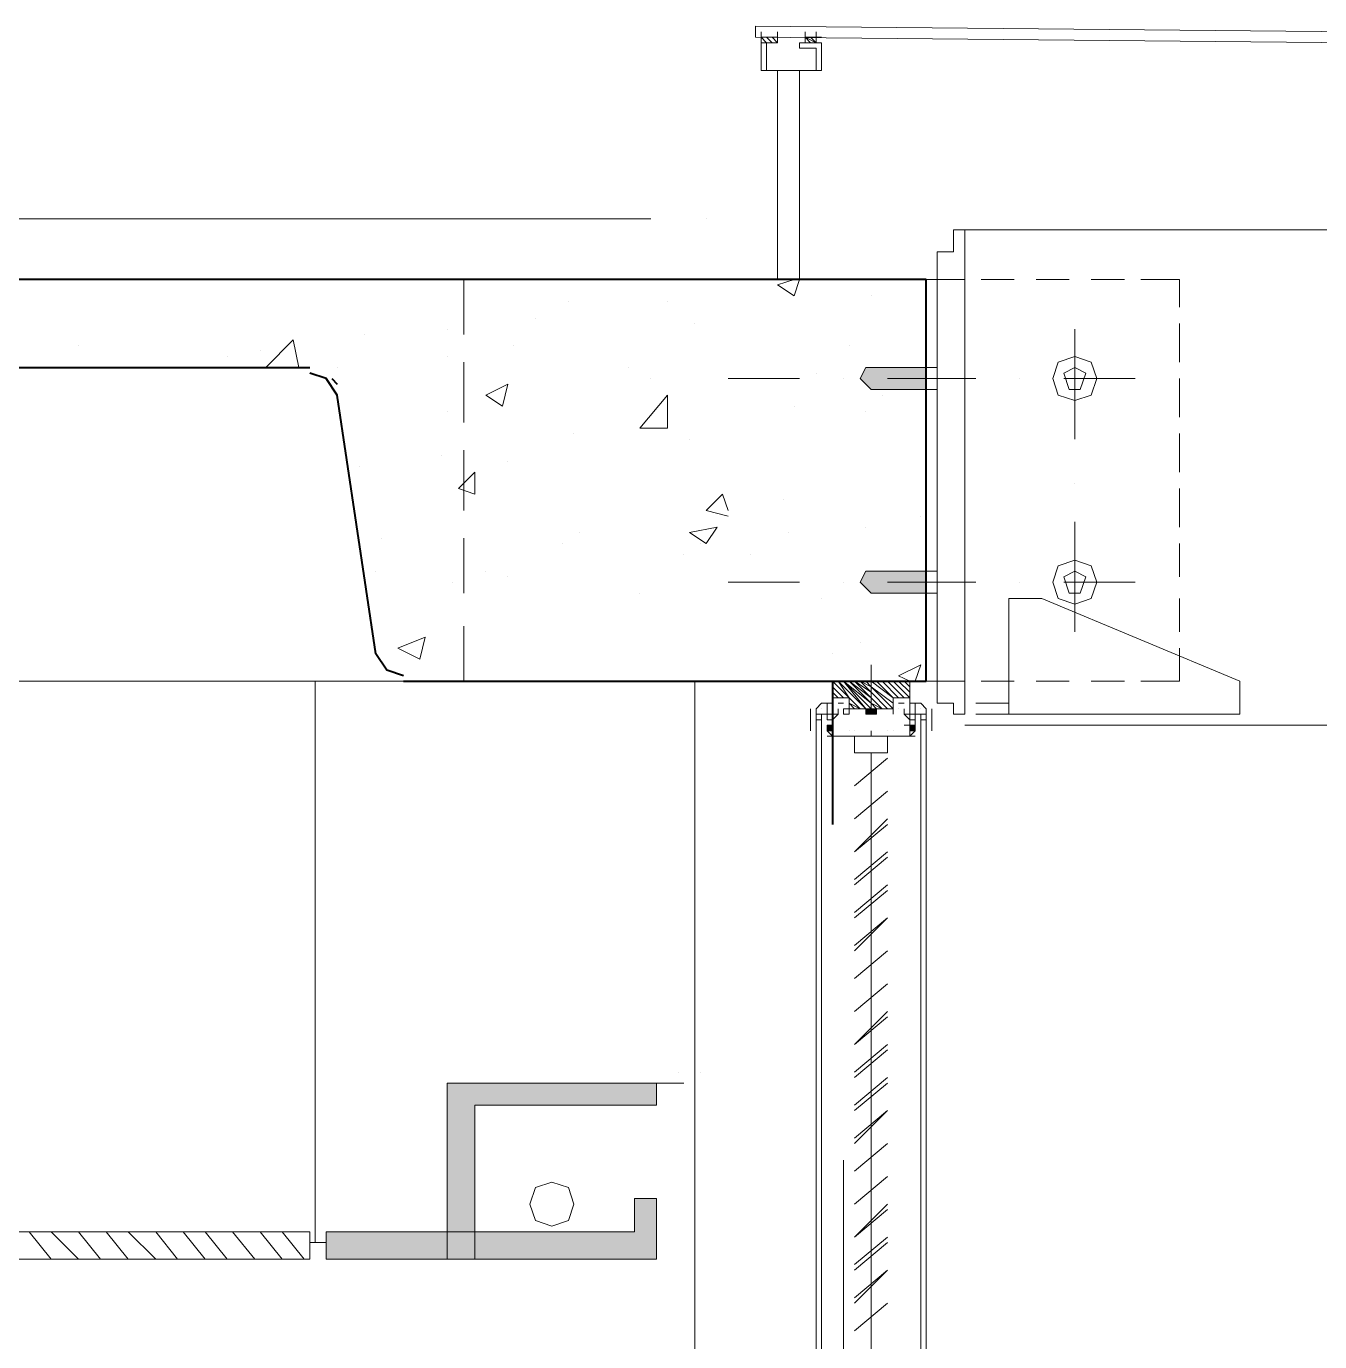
# Model space of a CAD drawing. Header units: millimetres. Extents: x 182 to 575, y -105 to 95.
# Drawn here: x 376.792 to 377.911, y 0.653 to 1.791 of the extents above; entities that cross this region are included whole.
import ezdxf

# ---------------------------------------------------------------- set-up
doc = ezdxf.new("R2010")
doc.units = ezdxf.units.MM
doc.header["$MEASUREMENT"] = 0
doc.layers.add('PDF_Geometry', color=7, linetype='Continuous')
doc.layers.add('PDF_Solid Fills', color=7, linetype='Continuous')

msp = doc.modelspace()

# ---------------------------------------------------------------- hatches: boundary and pattern name
at = {"layer": 'PDF_Solid Fills', "true_color": 0xdddddd, "transparency": 33554559}
for points in [[(377.5702, 1.4769), (377.5702, 1.496), (377.5179, 1.496), (377.5131, 1.4864), (377.5179, 1.4817), (377.5226, 1.4769)], [(377.5702, 1.3007), (377.5702, 1.3198), (377.5179, 1.3198), (377.5131, 1.3103), (377.5179, 1.3055), (377.5226, 1.3007)], [(377.4845, 1.1817), (377.4893, 1.1817), (377.4893, 1.1864), (377.4845, 1.1864)], [(377.556, 1.1817), (377.5607, 1.1817), (377.5607, 1.1864), (377.556, 1.1864)]]:
    msp.add_hatch(color=254, dxfattribs=at).paths.add_polyline_path(points)
at = {"layer": 'PDF_Solid Fills', "true_color": 0xb9b9b9, "transparency": 33554559}
msp.add_hatch(color=9, dxfattribs=at).paths.add_polyline_path([(377.5179, 1.196), (377.5274, 1.196), (377.5274, 1.2007), (377.5179, 1.2007)])
at = {"layer": 'PDF_Solid Fills', "true_color": 0xdddddd, "transparency": 33554559}
h = msp.add_hatch(color=254, dxfattribs=at)
h.paths.add_polyline_path([(377.4893, 1.1817), (377.4893, 1.1864), (377.4893, 1.1817)], flags=0)
h.paths.add_polyline_path([(377.4893, 1.1817), (377.4893, 1.1864), (377.4893, 1.1817)], flags=0)
h.paths.add_polyline_path([(377.4893, 1.1817), (377.4893, 1.1864), (377.4893, 1.1817)], flags=0)
h = msp.add_hatch(color=254, dxfattribs=at)
h.paths.add_polyline_path([(377.556, 1.1817), (377.556, 1.1817), (377.556, 1.1817)], flags=0)
h.paths.add_polyline_path([(377.556, 1.1817), (377.556, 1.1817), (377.556, 1.1817)], flags=0)
h.paths.add_polyline_path([(377.556, 1.1817), (377.556, 1.1817), (377.556, 1.1817)], flags=0)
h.paths.add_polyline_path([(377.556, 1.1817), (377.556, 1.1817), (377.556, 1.1817)], flags=0)
h.paths.add_polyline_path([(377.556, 1.1817), (377.556, 1.1864), (377.556, 1.1817)], flags=0)
h.paths.add_polyline_path([(377.556, 1.1817), (377.556, 1.1817), (377.556, 1.1817)], flags=0)
h.paths.add_polyline_path([(377.556, 1.1817), (377.556, 1.1817), (377.556, 1.1817)], flags=0)
h.paths.add_polyline_path([(377.556, 1.1817), (377.556, 1.1817), (377.556, 1.1817)], flags=0)
h.paths.add_polyline_path([(377.556, 1.1817), (377.556, 1.1817), (377.556, 1.1817)], flags=0)
h.paths.add_polyline_path([(377.556, 1.1817), (377.556, 1.1817), (377.556, 1.1817)], flags=0)
h.paths.add_polyline_path([(377.556, 1.1817), (377.556, 1.1817), (377.556, 1.1817)], flags=0)
h.paths.add_polyline_path([(377.556, 1.1817), (377.556, 1.1817), (377.556, 1.1817)], flags=0)
h.paths.add_polyline_path([(377.556, 1.1817), (377.556, 1.1817), (377.556, 1.1817)], flags=0)
h.paths.add_polyline_path([(377.556, 1.1817), (377.556, 1.1817), (377.556, 1.1817)], flags=0)
h.paths.add_polyline_path([(377.556, 1.1817), (377.556, 1.1817), (377.556, 1.1817)], flags=0)
h.paths.add_polyline_path([(377.556, 1.1817), (377.556, 1.1817), (377.556, 1.1817)], flags=0)
h.paths.add_polyline_path([(377.556, 1.1817), (377.556, 1.1817), (377.556, 1.1817)], flags=0)
h.paths.add_polyline_path([(377.556, 1.1817), (377.556, 1.1817), (377.556, 1.1817)], flags=0)
at = {"layer": 'PDF_Solid Fills', "transparency": 33554559}
msp.add_hatch(color=256, dxfattribs=at).paths.add_polyline_path([(377.0512, 0.7245), (377.3369, 0.7245), (377.3369, 0.7769), (377.3179, 0.7769), (377.3179, 0.7483), (377.1798, 0.7483), (377.1798, 0.8579), (377.3369, 0.8579), (377.3369, 0.8769), (377.1559, 0.8769), (377.1559, 0.7483), (377.0512, 0.7483)])

# ---------------------------------------------------------------- linework, layer by layer
at = {"layer": 'PDF_Geometry', "lineweight": 13}
for points in [[(382.4702, 1.7436), (377.4226, 1.7912), (377.4226, 1.7817), (382.475, 1.7341), (382.475, 1.7436)], [(377.4417, 1.7864), (377.4417, 1.7769), (377.4274, 1.7769), (377.4274, 1.7864)], [(377.4274, 1.7769), (377.4321, 1.7769), (377.4274, 1.7817), (377.4417, 1.7817), (377.4369, 1.7817), (377.4417, 1.7769)], [(377.4369, 1.7769), (377.4321, 1.7817)], [(377.4417, 1.7769), (377.4417, 1.7769)], [(377.4655, 1.7864), (377.4655, 1.7769), (377.4798, 1.7769)], [(377.4798, 1.7817), (377.4655, 1.7817)], [(377.4702, 1.7817), (377.475, 1.7769), (377.4655, 1.7817), (377.4702, 1.7769)], [(377.4655, 1.7769), (377.4655, 1.7769)], [(377.475, 1.7864), (377.475, 1.7769)], [(377.475, 1.7817), (377.475, 1.7817)], [(374.6179, 1.6245), (377.3321, 1.6245), (375.456, 1.6245)], [(377.3798, 1.6245), (377.3798, 1.6245)], [(377.6036, 1.615), (382.2131, 1.615)], [(377.2083, 1.5722), (377.1702, 1.5722), (377.1702, 1.5245)], [(377.2845, 1.5722), (377.2321, 1.5722)], [(377.3607, 1.5722), (377.3083, 1.5722)], [(377.4321, 1.5722), (377.3845, 1.5722)], [(377.5083, 1.5722), (377.4607, 1.5722)], [(377.5702, 1.5245), (377.5702, 1.5722), (377.5321, 1.5722)], [(377.5702, 1.5722), (377.6036, 1.5722)], [(377.6179, 1.5722), (377.6464, 1.5722)], [(377.6655, 1.5722), (377.694, 1.5722)], [(377.7131, 1.5722), (377.7417, 1.5722)], [(377.756, 1.5722), (377.7893, 1.5722), (377.7893, 1.5483)], [(377.6988, 1.5293), (377.6988, 1.4341)], [(377.7893, 1.5007), (377.7893, 1.5341)], [(377.1702, 1.5007), (377.1702, 1.4483)], [(377.5798, 1.496), (377.5226, 1.496), (377.5179, 1.496), (377.5131, 1.4864), (377.5179, 1.4817), (377.5226, 1.4769), (377.5798, 1.4769)], [(377.5702, 1.4483), (377.5702, 1.5007)], [(377.4607, 1.4864), (377.3988, 1.4864)], [(377.4988, 1.4864), (377.4988, 1.4864)], [(377.6131, 1.4864), (377.5369, 1.4864)], [(377.6512, 1.4864), (377.6512, 1.4864)], [(377.7512, 1.4864), (377.6893, 1.4864)], [(377.6988, 1.4864), (377.6988, 1.4864)], [(377.7893, 1.4531), (377.7893, 1.4864)], [(377.7893, 1.4055), (377.7893, 1.4388)], [(377.1702, 1.4245), (377.1702, 1.3722)], [(377.5702, 1.3722), (377.5702, 1.4245)], [(377.6988, 1.396), (377.6988, 1.396)], [(377.7893, 1.3579), (377.7893, 1.3912)], [(377.6988, 1.3626), (377.6988, 1.2674)], [(377.1702, 1.3483), (377.1702, 1.3007)], [(377.5702, 1.3007), (377.5702, 1.3483)], [(377.7893, 1.315), (377.7893, 1.3436)], [(377.4607, 1.3103), (377.3988, 1.3103)], [(377.4988, 1.3103), (377.4988, 1.3103)], [(377.4988, 1.3103), (377.4988, 1.3103)], [(377.5798, 1.3007), (377.5226, 1.3007), (377.5179, 1.3055), (377.5131, 1.3103), (377.5179, 1.3198), (377.5226, 1.3198), (377.5798, 1.3198)], [(377.6131, 1.3103), (377.5369, 1.3103)], [(377.6512, 1.3103), (377.6512, 1.3103)], [(377.7512, 1.3103), (377.6893, 1.3103)], [(377.7893, 1.2674), (377.7893, 1.296)], [(377.1702, 1.2722), (377.1702, 1.2245), (377.2083, 1.2245)], [(377.5321, 1.2245), (377.5702, 1.2245), (377.5702, 1.2722)], [(377.756, 1.2245), (377.7893, 1.2245), (377.7893, 1.2531)], [(364.8702, 1.2245), (377.3179, 1.2245)], [(377.0417, 0.7388), (377.0417, 1.2245)], [(377.3702, 1.2245), (377.3702, -2.4278)], [(377.3845, 1.2245), (377.4321, 1.2245)], [(377.4607, 1.2245), (377.5083, 1.2245)], [(377.5702, 1.2245), (377.6036, 1.2245)], [(377.6179, 1.2245), (377.6464, 1.2245)], [(377.6655, 1.2245), (377.694, 1.2245)], [(377.7131, 1.2245), (377.7417, 1.2245)], [(382.2131, 1.1864), (377.6036, 1.1864)], [(377.2321, 0.8769), (377.2845, 0.8769)], [(377.3083, 0.8769), (377.3607, 0.8769)], [(377.4988, -0.1897), (377.4988, 0.8103)], [(376.8131, 0.7245), (376.794, 0.7483)], [(376.8369, 0.7245), (376.8131, 0.7483)], [(376.856, 0.7245), (376.8369, 0.7483)], [(376.8798, 0.7245), (376.8607, 0.7483)], [(376.9036, 0.7245), (376.8798, 0.7483)], [(376.9226, 0.7245), (376.9036, 0.7483)], [(376.9464, 0.7245), (376.9274, 0.7483)], [(376.9655, 0.7245), (376.9464, 0.7483)], [(376.9893, 0.7245), (376.9702, 0.7483)], [(377.0131, 0.7245), (376.994, 0.7483)], [(377.0321, 0.7245), (377.0131, 0.7483)], [(377.0369, 0.7245), (377.0369, 0.7483)], [(377.0512, 0.7245), (377.0512, 0.7483)], [(377.0512, 0.7388), (377.0369, 0.7388)]]:
    msp.add_lwpolyline(points, dxfattribs=at)
for points in [[(377.4607, 1.7722), (377.475, 1.7722), (377.475, 1.7531), (377.4321, 1.7531), (377.4321, 1.7769), (377.4417, 1.7769), (377.4274, 1.7769), (377.4274, 1.7531), (377.4798, 1.7531), (377.4798, 1.7769), (377.4607, 1.7769)], [(377.4607, 1.7531), (377.4417, 1.7531), (377.4417, 1.5722), (377.4607, 1.5722)], [(377.6988, 1.5055), (377.6845, 1.5007), (377.6798, 1.4864), (377.6845, 1.4722), (377.6988, 1.4674), (377.7131, 1.4722), (377.7179, 1.4864), (377.7131, 1.5007)], [(377.6988, 1.496), (377.6893, 1.4912), (377.694, 1.4769), (377.7036, 1.4769), (377.7083, 1.4912)], [(377.6988, 1.3293), (377.6845, 1.3245), (377.6798, 1.3103), (377.6845, 1.296), (377.6988, 1.2912), (377.7131, 1.296), (377.7179, 1.3103), (377.7131, 1.3245)], [(377.6988, 1.3198), (377.6893, 1.315), (377.694, 1.3007), (377.7036, 1.3007), (377.7083, 1.315)], [(377.475, 1.1912), (377.4798, 1.1912), (377.4798, 0.6103), (377.475, 0.6103)], [(377.5702, 1.1912), (377.5655, 1.1912), (377.5655, 0.6103), (377.5702, 0.6103)], [(377.1559, 0.7245), (377.1559, 0.8769), (377.3369, 0.8769), (377.3369, 0.8579), (377.1798, 0.8579), (377.1798, 0.7483), (377.3179, 0.7483), (377.3179, 0.7769), (377.3369, 0.7769), (377.3369, 0.7245)], [(377.2464, 0.7912), (377.2321, 0.7864), (377.2274, 0.7722), (377.2321, 0.7579), (377.2464, 0.7531), (377.2607, 0.7579), (377.2655, 0.7722), (377.2607, 0.7864)], [(377.0369, 0.7483), (376.4274, 0.7483), (376.4274, 0.7245), (377.0369, 0.7245)], [(377.0512, 0.7245), (377.1798, 0.7245), (377.1798, 0.7483), (377.0512, 0.7483)]]:
    msp.add_lwpolyline(points, close=True, dxfattribs=at)
at = {"layer": 'PDF_Geometry', "lineweight": 20}
for points in [[(377.594, 1.615), (377.594, 1.596), (377.5798, 1.596), (377.5798, 1.2055), (377.594, 1.2055), (377.594, 1.196), (377.6036, 1.196), (377.6036, 1.615)], [(377.6702, 1.296), (377.6417, 1.296), (377.6417, 1.196), (377.8417, 1.196), (377.8417, 1.2245)], [(377.5369, 1.1769), (377.5369, 1.1626), (377.5083, 1.1626), (377.5083, 1.1769)], [(377.5369, 1.1579), (377.5083, 1.1341)], [(377.5369, 1.1293), (377.5083, 1.1055)], [(377.5369, 0.9912), (377.5083, 0.9674)], [(377.5369, 0.9626), (377.5083, 0.9388)], [(377.5369, 0.8245), (377.5083, 0.8007)], [(377.5369, 0.796), (377.5083, 0.7722)], [(377.5369, 0.6864), (377.5083, 0.6626)]]:
    msp.add_lwpolyline(points, close=True, dxfattribs=at)
at = {"layer": 'PDF_Geometry', "lineweight": 40}
for points in [[(377.1179, 1.2245), (377.5702, 1.2245), (377.5702, 1.5722), (364.8464, 1.5722), (364.4702, 1.5722), (364.4702, 1.2245), (364.8464, 1.2245), (364.9179, 1.2245)], [(377.475, 1.5722), (376.475, 1.5722), (375.456, 1.5722)], [(376.4798, 1.496), (376.475, 1.496), (377.0369, 1.496)], [(377.1179, 1.2293), (377.1036, 1.2341), (377.094, 1.2483), (377.0607, 1.4722), (377.0512, 1.4864), (377.0369, 1.4912)], [(377.056, 1.4864), (377.0607, 1.4817)], [(377.4893, 1.2245), (377.4893, 1.1007)]]:
    msp.add_lwpolyline(points, dxfattribs=at)
at = {"layer": 'PDF_Geometry', "lineweight": 0}
for points in [[(376.9131, 1.5722), (376.9131, 1.5722)], [(377.4607, 1.5722), (377.456, 1.5579), (377.4417, 1.5674), (377.456, 1.5722)], [(377.2607, 1.5531), (377.2607, 1.5531)], [(377.3464, 1.5531), (377.3464, 1.5531)], [(377.5226, 1.5579), (377.5226, 1.5579)], [(377.2321, 1.5388), (377.2321, 1.5388)], [(377.1559, 1.5293), (377.1559, 1.5293)], [(377.3702, 1.5341), (377.3702, 1.5341)], [(376.8369, 1.515), (376.8369, 1.515)], [(377.0083, 1.496), (376.9988, 1.496), (377.0226, 1.5198), (377.0274, 1.496)], [(377.0845, 1.5245), (377.0845, 1.5245)], [(377.2131, 1.515), (377.2131, 1.515)], [(377.5036, 1.515), (377.5036, 1.515)], [(376.9655, 1.5055), (376.9655, 1.5055)], [(376.994, 1.5103), (376.994, 1.5103)], [(377.1559, 1.5055), (377.1559, 1.5055)], [(377.0607, 1.496), (377.0607, 1.496)], [(377.3131, 1.496), (377.3131, 1.496)], [(377.475, 1.4912), (377.475, 1.4912)], [(377.3321, 1.4864), (377.3321, 1.4864)], [(377.5321, 1.4722), (377.5321, 1.4722)], [(377.1559, 1.4579), (377.1559, 1.4579)], [(377.456, 1.4626), (377.456, 1.4626)], [(377.5179, 1.4579), (377.5179, 1.4579)], [(377.2655, 1.4388), (377.2655, 1.4388)], [(377.3655, 1.4341), (377.3655, 1.4341)], [(377.1512, 1.4198), (377.1512, 1.4198)], [(377.2083, 1.415), (377.2083, 1.415)], [(377.0798, 1.4103), (377.0798, 1.4103)], [(377.3988, 1.3674), (377.3798, 1.3722), (377.394, 1.3864), (377.3988, 1.3722)], [(377.4464, 1.3817), (377.4464, 1.3817)], [(377.5655, 1.3674), (377.5655, 1.3674)], [(377.5179, 1.3579), (377.5179, 1.3579)], [(377.0988, 1.3483), (377.0988, 1.3483)], [(377.256, 1.3436), (377.256, 1.3436)], [(377.2702, 1.3531), (377.2702, 1.3531)], [(377.375, 1.3436), (377.375, 1.3436)], [(377.4512, 1.3531), (377.4512, 1.3531)], [(377.3607, 1.3341), (377.3607, 1.3341)], [(377.4179, 1.3341), (377.4179, 1.3341)], [(377.094, 1.3198), (377.094, 1.3198)], [(377.1607, 1.3103), (377.1607, 1.3103)], [(377.1893, 1.3198), (377.1893, 1.3198)], [(377.2083, 1.315), (377.2083, 1.315)], [(377.3226, 1.3007), (377.3226, 1.3007)], [(377.4798, 1.296), (377.4798, 1.296)], [(377.5131, 1.2579), (377.5131, 1.2579)], [(377.4893, 1.2483), (377.4893, 1.2483)], [(377.556, 1.2245), (377.5464, 1.2293), (377.5655, 1.2388), (377.5607, 1.2245)], [(377.2988, 0.8769), (377.2988, 0.8769)], [(377.356, 0.8864), (377.356, 0.8864)], [(377.375, 0.8864), (377.375, 0.8864)]]:
    msp.add_lwpolyline(points, dxfattribs=at)
at = {"layer": 'PDF_Geometry', "color": 254, "lineweight": 13, "true_color": 0xdddddd}
for points in [[(377.5321, 1.496), (377.5226, 1.496), (377.5321, 1.496)], [(377.5321, 1.3198), (377.5226, 1.3198), (377.5321, 1.3198)]]:
    msp.add_lwpolyline(points, close=True, dxfattribs=at)
at = {"layer": 'PDF_Geometry', "lineweight": 0}
for points in [[(377.2083, 1.4817), (377.2036, 1.4626), (377.1893, 1.4722)], [(377.3464, 1.4436), (377.3226, 1.4436), (377.3464, 1.4722)], [(377.1798, 1.4055), (377.1798, 1.3864), (377.1655, 1.3912)], [(377.3893, 1.3579), (377.3798, 1.3436), (377.3655, 1.3531)], [(377.1369, 1.2626), (377.1321, 1.2436), (377.1131, 1.2531)]]:
    msp.add_lwpolyline(points, close=True, dxfattribs=at)
at = {"layer": 'PDF_Geometry', "color": 8, "lineweight": 13, "true_color": 0x808080}
for points in [[(377.5226, 1.2388), (377.5226, 1.2007), (377.5226, 1.2388)], [(377.5226, 1.2388), (377.5226, 1.2007), (377.5226, 1.2388)], [(377.5226, 1.2388), (377.5226, 1.2388)], [(377.5226, 1.2388), (377.5226, 1.2388)], [(377.5226, 1.2341), (377.5226, 1.2341)], [(377.5226, 1.2341), (377.5226, 1.2341)], [(377.5226, 1.2293), (377.5226, 1.2293)], [(377.5226, 1.2293), (377.5226, 1.2293)], [(377.4893, 1.2245), (377.5036, 1.2103)], [(377.4988, 1.2245), (377.5179, 1.2007), (377.494, 1.2245), (377.5179, 1.2007), (377.5179, 1.196), (377.5226, 1.196), (377.5274, 1.196), (377.5274, 1.2007)], [(377.5512, 1.2245), (377.5226, 1.2245), (377.494, 1.2245), (377.5036, 1.2103), (377.5131, 1.2007), (377.5036, 1.2055), (377.5083, 1.2007), (377.5036, 1.2055)], [(377.5321, 1.2007), (377.5226, 1.2103), (377.5036, 1.2245), (377.5226, 1.2055), (377.5274, 1.2007), (377.5226, 1.2007), (377.4988, 1.2245), (377.5226, 1.2055), (377.5321, 1.2007), (377.5226, 1.2103), (377.5083, 1.2245), (377.5226, 1.215), (377.5369, 1.2007), (377.5226, 1.215), (377.5131, 1.2245), (377.5226, 1.2198), (377.5417, 1.2055), (377.5226, 1.2198), (377.5179, 1.2245), (377.5226, 1.2245), (377.5417, 1.2103)], [(377.5417, 1.2007), (377.5226, 1.2198), (377.5179, 1.2245)], [(377.5226, 1.2245), (377.5226, 1.2245)], [(377.5226, 1.2245), (377.5226, 1.2245)], [(377.5226, 1.2198), (377.5226, 1.2198)], [(377.5226, 1.2198), (377.5226, 1.2198)], [(377.5226, 1.2198), (377.5226, 1.2198)], [(377.5274, 1.2245), (377.5417, 1.2103), (377.5274, 1.2245)], [(377.5321, 1.2245), (377.5464, 1.2103), (377.5321, 1.2245), (377.5464, 1.2103)], [(377.5369, 1.2245), (377.5512, 1.2103), (377.5369, 1.2245)], [(377.5417, 1.2245), (377.556, 1.2103), (377.5417, 1.2245)], [(377.5464, 1.2245), (377.556, 1.215), (377.5464, 1.2245)], [(377.5512, 1.2245), (377.556, 1.2198), (377.5512, 1.2245)], [(377.556, 1.2245), (377.556, 1.2198)], [(377.4893, 1.215), (377.494, 1.2103)], [(377.4893, 1.215), (377.494, 1.2103), (377.4893, 1.215)], [(377.4893, 1.2103), (377.4893, 1.2103)], [(377.5226, 1.215), (377.5226, 1.215)], [(377.5226, 1.215), (377.5226, 1.215)], [(377.5226, 1.2103), (377.5226, 1.2103)], [(377.5226, 1.2103), (377.5226, 1.2103)], [(377.4702, 1.2007), (377.4702, 1.1817)], [(377.4798, 1.1864), (377.4798, 1.196), (377.4845, 1.196), (377.4845, 1.1912), (377.4893, 1.1912), (377.4893, 1.196), (377.4845, 1.196), (377.4845, 1.2055), (377.4893, 1.2055), (377.4798, 1.2055), (377.475, 1.2007), (377.475, 1.196), (377.4845, 1.196), (377.4845, 1.2055), (377.4798, 1.2055)], [(377.475, 1.1817), (377.475, 1.196), (377.4798, 1.196), (377.4798, 1.1817)], [(377.4798, 1.2007), (377.4798, 1.2007)], [(377.4845, 1.196), (377.4845, 1.196)], [(377.4893, 1.196), (377.494, 1.196), (377.494, 1.2007), (377.494, 1.196), (377.4893, 1.1912), (377.4893, 1.1864)], [(377.494, 1.2055), (377.4988, 1.2055)], [(377.4988, 1.2007), (377.4988, 1.2007)], [(377.5036, 1.2007), (377.5036, 1.2007)], [(377.5179, 1.2007), (377.5179, 1.2007)], [(377.5226, 1.2055), (377.5226, 1.2055)], [(377.5226, 1.2055), (377.5226, 1.2055)], [(377.5226, 1.2007), (377.5226, 1.2007)], [(377.5226, 1.2007), (377.5226, 1.2007)], [(377.5226, 1.2007), (377.5226, 1.2007)], [(377.5512, 1.2055), (377.5464, 1.2055)], [(377.5464, 1.2007), (377.5464, 1.2007)], [(377.5464, 1.2007), (377.5464, 1.2007)], [(377.556, 1.196), (377.5512, 1.196), (377.5512, 1.2007), (377.5512, 1.196), (377.556, 1.1912), (377.556, 1.1864)], [(377.556, 1.1817), (377.556, 1.1912), (377.556, 1.1864), (377.5607, 1.1864), (377.5607, 1.196), (377.5607, 1.1912), (377.556, 1.1912), (377.556, 1.196), (377.5607, 1.196), (377.5607, 1.2055), (377.556, 1.2055), (377.5655, 1.2055), (377.5702, 1.2007), (377.5702, 1.196), (377.5607, 1.196), (377.5607, 1.2055), (377.5655, 1.2055)], [(377.5607, 1.196), (377.5607, 1.196)], [(377.5655, 1.2007), (377.5655, 1.2007)], [(377.5702, 1.1817), (377.5702, 1.196), (377.5655, 1.196), (377.5655, 1.1817)], [(377.575, 1.2007), (377.575, 1.1817)], [(377.4798, 1.1864), (377.4798, 1.1864)], [(377.4893, 1.1817), (377.4893, 1.1912), (377.4893, 1.1864), (377.4893, 1.1817), (377.4845, 1.1817), (377.4893, 1.1769), (377.4845, 1.1817)], [(377.4893, 1.1912), (377.4893, 1.1864), (377.4845, 1.1864)], [(377.556, 1.1912), (377.556, 1.1864), (377.5512, 1.1864), (377.556, 1.1864), (377.556, 1.1817), (377.5607, 1.1817)], [(377.5655, 1.1864), (377.5655, 1.1864)], [(377.4798, 1.1817), (377.4798, 1.1817)], [(377.4798, 1.1817), (377.4798, 1.1817)], [(377.5131, 1.1769), (377.5226, 1.1769), (377.5321, 1.1769), (377.5369, 1.1769), (377.5321, 1.1769), (377.5369, 1.1769), (377.5321, 1.1769), (377.5226, 1.1769), (377.5226, 1.1817), (377.5226, 1.1769), (377.5226, 1.1817), (377.5226, 1.1769), (377.5226, 1.1817), (377.5226, 1.1769), (377.5131, 1.1769), (377.5083, 1.1769), (377.5036, 1.1769), (377.4893, 1.1769), (377.4845, 1.1769), (377.5036, 1.1769)], [(377.4893, 1.1817), (377.4893, 1.1769), (377.4893, 1.1817)], [(377.4893, 1.1817), (377.4893, 1.1817)], [(377.5036, 1.1817), (377.5036, 1.1817)], [(377.5036, 1.1769), (377.5036, 1.1769)], [(377.5036, 1.1769), (377.5036, 1.1769)], [(377.5036, 1.1769), (377.5036, 1.1769)], [(377.5036, 1.1769), (377.5036, 1.1769)], [(377.5036, 1.1769), (377.5036, 1.1769)], [(377.5083, 1.1817), (377.5083, 1.1817)], [(377.5083, 1.1769), (377.5083, 1.1769)], [(377.5083, 1.1769), (377.5083, 1.1769)], [(377.5083, 1.1769), (377.5083, 1.1769)], [(377.5083, 1.1769), (377.5083, 1.1769)], [(377.5369, 1.1817), (377.5369, 1.1817)], [(377.5369, 1.1769), (377.5369, 1.1769)], [(377.5369, 1.1769), (377.5369, 1.1769)], [(377.5369, 1.1769), (377.5369, 1.1769)], [(377.5369, 1.1769), (377.5369, 1.1769)], [(377.5369, 1.1769), (377.5369, 1.1769)], [(377.5417, 1.1769), (377.556, 1.1769), (377.5607, 1.1769), (377.5369, 1.1769)], [(377.5417, 1.1817), (377.5417, 1.1817)], [(377.5417, 1.1769), (377.5417, 1.1769)], [(377.5417, 1.1769), (377.5417, 1.1769)], [(377.5417, 1.1769), (377.5417, 1.1769)], [(377.556, 1.1817), (377.556, 1.1769), (377.556, 1.1817)], [(377.5607, 1.1817), (377.5607, 1.1817)]]:
    msp.add_lwpolyline(points, dxfattribs=at)
for points in [[(377.5226, 1.2007), (377.5036, 1.2007), (377.5036, 1.196), (377.4988, 1.196), (377.4988, 1.2007), (377.5036, 1.2007), (377.5036, 1.2103), (377.4893, 1.2103), (377.4893, 1.196), (377.494, 1.196), (377.4893, 1.196), (377.4893, 1.2245), (377.494, 1.2245), (377.4893, 1.2245), (377.4893, 1.2103), (377.5036, 1.2103), (377.5036, 1.2007), (377.5226, 1.2007), (377.5417, 1.2007), (377.5417, 1.196), (377.5417, 1.2007), (377.5417, 1.2103), (377.556, 1.2103), (377.556, 1.196), (377.5512, 1.196), (377.556, 1.196), (377.556, 1.2245), (377.5512, 1.2245), (377.556, 1.2245), (377.556, 1.2103), (377.5417, 1.2103), (377.5417, 1.2007)], [(377.4988, 1.2103), (377.4893, 1.2198)], [(377.5179, 1.2007), (377.5274, 1.2007), (377.5274, 1.196), (377.5226, 1.196), (377.5179, 1.196)], [(377.4845, 1.1864), (377.4845, 1.1817), (377.4845, 1.1864), (377.4845, 1.1817), (377.4845, 1.1864), (377.4845, 1.1817)], [(377.4893, 1.1864), (377.4893, 1.1817), (377.4893, 1.1864), (377.4893, 1.1817)], [(377.556, 1.1864), (377.556, 1.1817), (377.556, 1.1864), (377.556, 1.1817)], [(377.5607, 1.1864), (377.5607, 1.1817), (377.5607, 1.1864), (377.5607, 1.1817), (377.5607, 1.1864), (377.5607, 1.1817)], [(377.5083, 1.1769), (377.5131, 1.1769)], [(377.5607, 1.1817), (377.556, 1.1769)]]:
    msp.add_lwpolyline(points, close=True, dxfattribs=at)
at = {"layer": 'PDF_Geometry', "color": 9, "lineweight": 13, "true_color": 0xb9b9b9}
for points in [[(377.5274, 1.2007), (377.5179, 1.2007), (377.5274, 1.2007)], [(377.5274, 1.2007), (377.5179, 1.2007), (377.5274, 1.2007)], [(377.5226, 1.196), (377.5226, 1.196), (377.5226, 1.196)], [(377.5226, 1.196), (377.5226, 1.196), (377.5226, 1.196)], [(377.5226, 1.196), (377.5226, 1.196), (377.5226, 1.196)], [(377.5226, 1.196), (377.5226, 1.196), (377.5226, 1.196)], [(377.5226, 1.196), (377.5226, 1.196), (377.5226, 1.196)], [(377.5226, 1.196), (377.5226, 1.196), (377.5226, 1.196)]]:
    msp.add_lwpolyline(points, dxfattribs=at)
at = {"layer": 'PDF_Geometry', "lineweight": 20}
for points in [[(377.6417, 1.2055), (377.6131, 1.2055)], [(377.6417, 1.196), (377.6131, 1.196)], [(377.5226, 1.1626), (377.5226, -1.204)], [(377.5369, 1.1055), (377.5083, 1.0769), (377.5369, 1.1007)], [(377.5083, 1.0531), (377.5369, 1.0769)], [(377.5083, 1.0483), (377.5369, 1.0722)], [(377.5083, 1.0245), (377.5369, 1.0483)], [(377.5083, 1.0198), (377.5369, 1.0436)], [(377.5083, 0.9912), (377.5369, 1.0198), (377.5083, 0.996)], [(377.5369, 0.9388), (377.5083, 0.9103), (377.5369, 0.9341)], [(377.5083, 0.8864), (377.5369, 0.9103)], [(377.5083, 0.8817), (377.5369, 0.9055)], [(377.5083, 0.8579), (377.5369, 0.8817)], [(377.5083, 0.8531), (377.5369, 0.8769)], [(377.5083, 0.8245), (377.5369, 0.8531), (377.5083, 0.8293)], [(377.5369, 0.7722), (377.5083, 0.7436), (377.5369, 0.7674)], [(377.5083, 0.7198), (377.5369, 0.7436)], [(377.5083, 0.715), (377.5369, 0.7388)], [(377.5083, 0.6864), (377.5369, 0.715), (377.5083, 0.6912)]]:
    msp.add_lwpolyline(points, dxfattribs=at)
at = {"layer": 'PDF_Geometry', "color": 254, "lineweight": 13, "true_color": 0xdddddd}
for points in [[(377.4845, 1.1864), (377.4845, 1.1864), (377.4845, 1.1864)], [(377.4845, 1.1864), (377.4845, 1.1864), (377.4845, 1.1864)], [(377.4845, 1.1864), (377.4845, 1.1864), (377.4845, 1.1864)], [(377.4845, 1.1864), (377.4845, 1.1864), (377.4845, 1.1864)], [(377.4845, 1.1864), (377.4845, 1.1864), (377.4845, 1.1864)], [(377.4845, 1.1864), (377.4845, 1.1864), (377.4845, 1.1864)], [(377.4845, 1.1864), (377.4845, 1.1864), (377.4845, 1.1864)], [(377.4845, 1.1864), (377.4845, 1.1864), (377.4845, 1.1864)], [(377.4845, 1.1817), (377.4845, 1.1864), (377.4845, 1.1817)], [(377.4845, 1.1817), (377.4845, 1.1864), (377.4845, 1.1817)], [(377.4893, 1.1864), (377.4893, 1.1864), (377.4893, 1.1864)], [(377.4893, 1.1864), (377.4893, 1.1864), (377.4893, 1.1864)], [(377.4893, 1.1864), (377.4893, 1.1864), (377.4893, 1.1864)], [(377.4893, 1.1864), (377.4893, 1.1864), (377.4893, 1.1864)], [(377.4893, 1.1864), (377.4893, 1.1864), (377.4893, 1.1864)], [(377.4893, 1.1864), (377.4893, 1.1864), (377.4893, 1.1864)], [(377.4893, 1.1864), (377.4893, 1.1864), (377.4893, 1.1864)], [(377.4893, 1.1864), (377.4893, 1.1864), (377.4893, 1.1864)], [(377.556, 1.1864), (377.5512, 1.1864), (377.556, 1.1864)], [(377.556, 1.1864), (377.556, 1.1864), (377.556, 1.1864)], [(377.556, 1.1864), (377.556, 1.1864), (377.556, 1.1864)], [(377.556, 1.1864), (377.556, 1.1864), (377.556, 1.1864)], [(377.556, 1.1864), (377.556, 1.1864), (377.556, 1.1864)], [(377.556, 1.1864), (377.556, 1.1864), (377.556, 1.1864)], [(377.556, 1.1864), (377.556, 1.1864), (377.556, 1.1864)], [(377.556, 1.1864), (377.556, 1.1864), (377.556, 1.1864)], [(377.556, 1.1864), (377.556, 1.1864), (377.556, 1.1864)], [(377.556, 1.1864), (377.556, 1.1864), (377.556, 1.1864)], [(377.556, 1.1864), (377.556, 1.1864), (377.556, 1.1864)], [(377.556, 1.1864), (377.556, 1.1864), (377.556, 1.1864)], [(377.556, 1.1864), (377.556, 1.1864), (377.556, 1.1864)], [(377.556, 1.1864), (377.556, 1.1864), (377.556, 1.1864)], [(377.556, 1.1864), (377.556, 1.1864), (377.556, 1.1864)], [(377.556, 1.1864), (377.556, 1.1864), (377.556, 1.1864)], [(377.556, 1.1864), (377.556, 1.1864), (377.556, 1.1864)], [(377.556, 1.1864), (377.556, 1.1864), (377.556, 1.1864)], [(377.556, 1.1864), (377.556, 1.1864), (377.556, 1.1864)], [(377.556, 1.1864), (377.556, 1.1864), (377.556, 1.1864)], [(377.556, 1.1864), (377.556, 1.1864), (377.556, 1.1864)], [(377.556, 1.1864), (377.556, 1.1864), (377.556, 1.1864)], [(377.556, 1.1817), (377.556, 1.1864), (377.556, 1.1817)], [(377.556, 1.1817), (377.556, 1.1864), (377.556, 1.1817)], [(377.5607, 1.1864), (377.5607, 1.1864), (377.5607, 1.1864)], [(377.5607, 1.1864), (377.5607, 1.1864), (377.5607, 1.1864)], [(377.5607, 1.1864), (377.5607, 1.1864), (377.5607, 1.1864)], [(377.5607, 1.1864), (377.5607, 1.1864), (377.5607, 1.1864)], [(377.5607, 1.1864), (377.5607, 1.1864), (377.5607, 1.1864)], [(377.5607, 1.1864), (377.5607, 1.1864), (377.5607, 1.1864)], [(377.5607, 1.1817), (377.5607, 1.1864), (377.5607, 1.1817)], [(377.5607, 1.1817), (377.5607, 1.1864), (377.5607, 1.1817)], [(377.4845, 1.1817), (377.4845, 1.1817), (377.4845, 1.1817)], [(377.4845, 1.1817), (377.4845, 1.1817), (377.4845, 1.1817)], [(377.4845, 1.1817), (377.4845, 1.1817), (377.4845, 1.1817)], [(377.4845, 1.1817), (377.4845, 1.1817), (377.4845, 1.1817)], [(377.4845, 1.1817), (377.4845, 1.1817), (377.4845, 1.1817)], [(377.4845, 1.1817), (377.4845, 1.1817), (377.4845, 1.1817)], [(377.4845, 1.1817), (377.4845, 1.1817), (377.4845, 1.1817)], [(377.4845, 1.1817), (377.4845, 1.1817), (377.4845, 1.1817)], [(377.4893, 1.1817), (377.4893, 1.1817), (377.4893, 1.1817)], [(377.4893, 1.1817), (377.4893, 1.1817), (377.4893, 1.1817)], [(377.4893, 1.1817), (377.4893, 1.1817), (377.4893, 1.1817)], [(377.4893, 1.1817), (377.4893, 1.1817), (377.4893, 1.1817)], [(377.4893, 1.1817), (377.4893, 1.1817), (377.4893, 1.1817)], [(377.4893, 1.1817), (377.4893, 1.1817), (377.4893, 1.1817)], [(377.4893, 1.1817), (377.4893, 1.1817), (377.4893, 1.1817)], [(377.4893, 1.1817), (377.4893, 1.1817), (377.4893, 1.1817)], [(377.4893, 1.1817), (377.4893, 1.1817), (377.4893, 1.1817)], [(377.4893, 1.1817), (377.4893, 1.1817), (377.4893, 1.1817)], [(377.4893, 1.1817), (377.4893, 1.1817), (377.4893, 1.1817)], [(377.4893, 1.1817), (377.4893, 1.1817), (377.4893, 1.1817)], [(377.4893, 1.1817), (377.4893, 1.1817), (377.4893, 1.1817)], [(377.4893, 1.1817), (377.4893, 1.1817), (377.4893, 1.1817)], [(377.4893, 1.1817), (377.4893, 1.1817), (377.4893, 1.1817)], [(377.4893, 1.1817), (377.4893, 1.1817), (377.4893, 1.1817)], [(377.4893, 1.1817), (377.4893, 1.1817), (377.4893, 1.1817)], [(377.4893, 1.1817), (377.4893, 1.1817), (377.4893, 1.1817)], [(377.4893, 1.1817), (377.4893, 1.1817), (377.4893, 1.1817)], [(377.4893, 1.1817), (377.4893, 1.1817), (377.4893, 1.1817)], [(377.4893, 1.1817), (377.4893, 1.1817), (377.4893, 1.1817)], [(377.4893, 1.1817), (377.4893, 1.1817), (377.4893, 1.1817)], [(377.4893, 1.1817), (377.4893, 1.1817), (377.4893, 1.1817)], [(377.5607, 1.1817), (377.5607, 1.1817), (377.5607, 1.1817)], [(377.5607, 1.1817), (377.5607, 1.1817), (377.5607, 1.1817)], [(377.5607, 1.1817), (377.5607, 1.1817), (377.5607, 1.1817)], [(377.5607, 1.1817), (377.5607, 1.1817), (377.5607, 1.1817)], [(377.5607, 1.1817), (377.5607, 1.1817), (377.5607, 1.1817)], [(377.5607, 1.1817), (377.5607, 1.1817), (377.5607, 1.1817)], [(377.5607, 1.1817), (377.5607, 1.1817), (377.5607, 1.1817)], [(377.5607, 1.1817), (377.5607, 1.1817), (377.5607, 1.1817)]]:
    msp.add_lwpolyline(points, dxfattribs=at)

doc.saveas('drawing.dxf')
